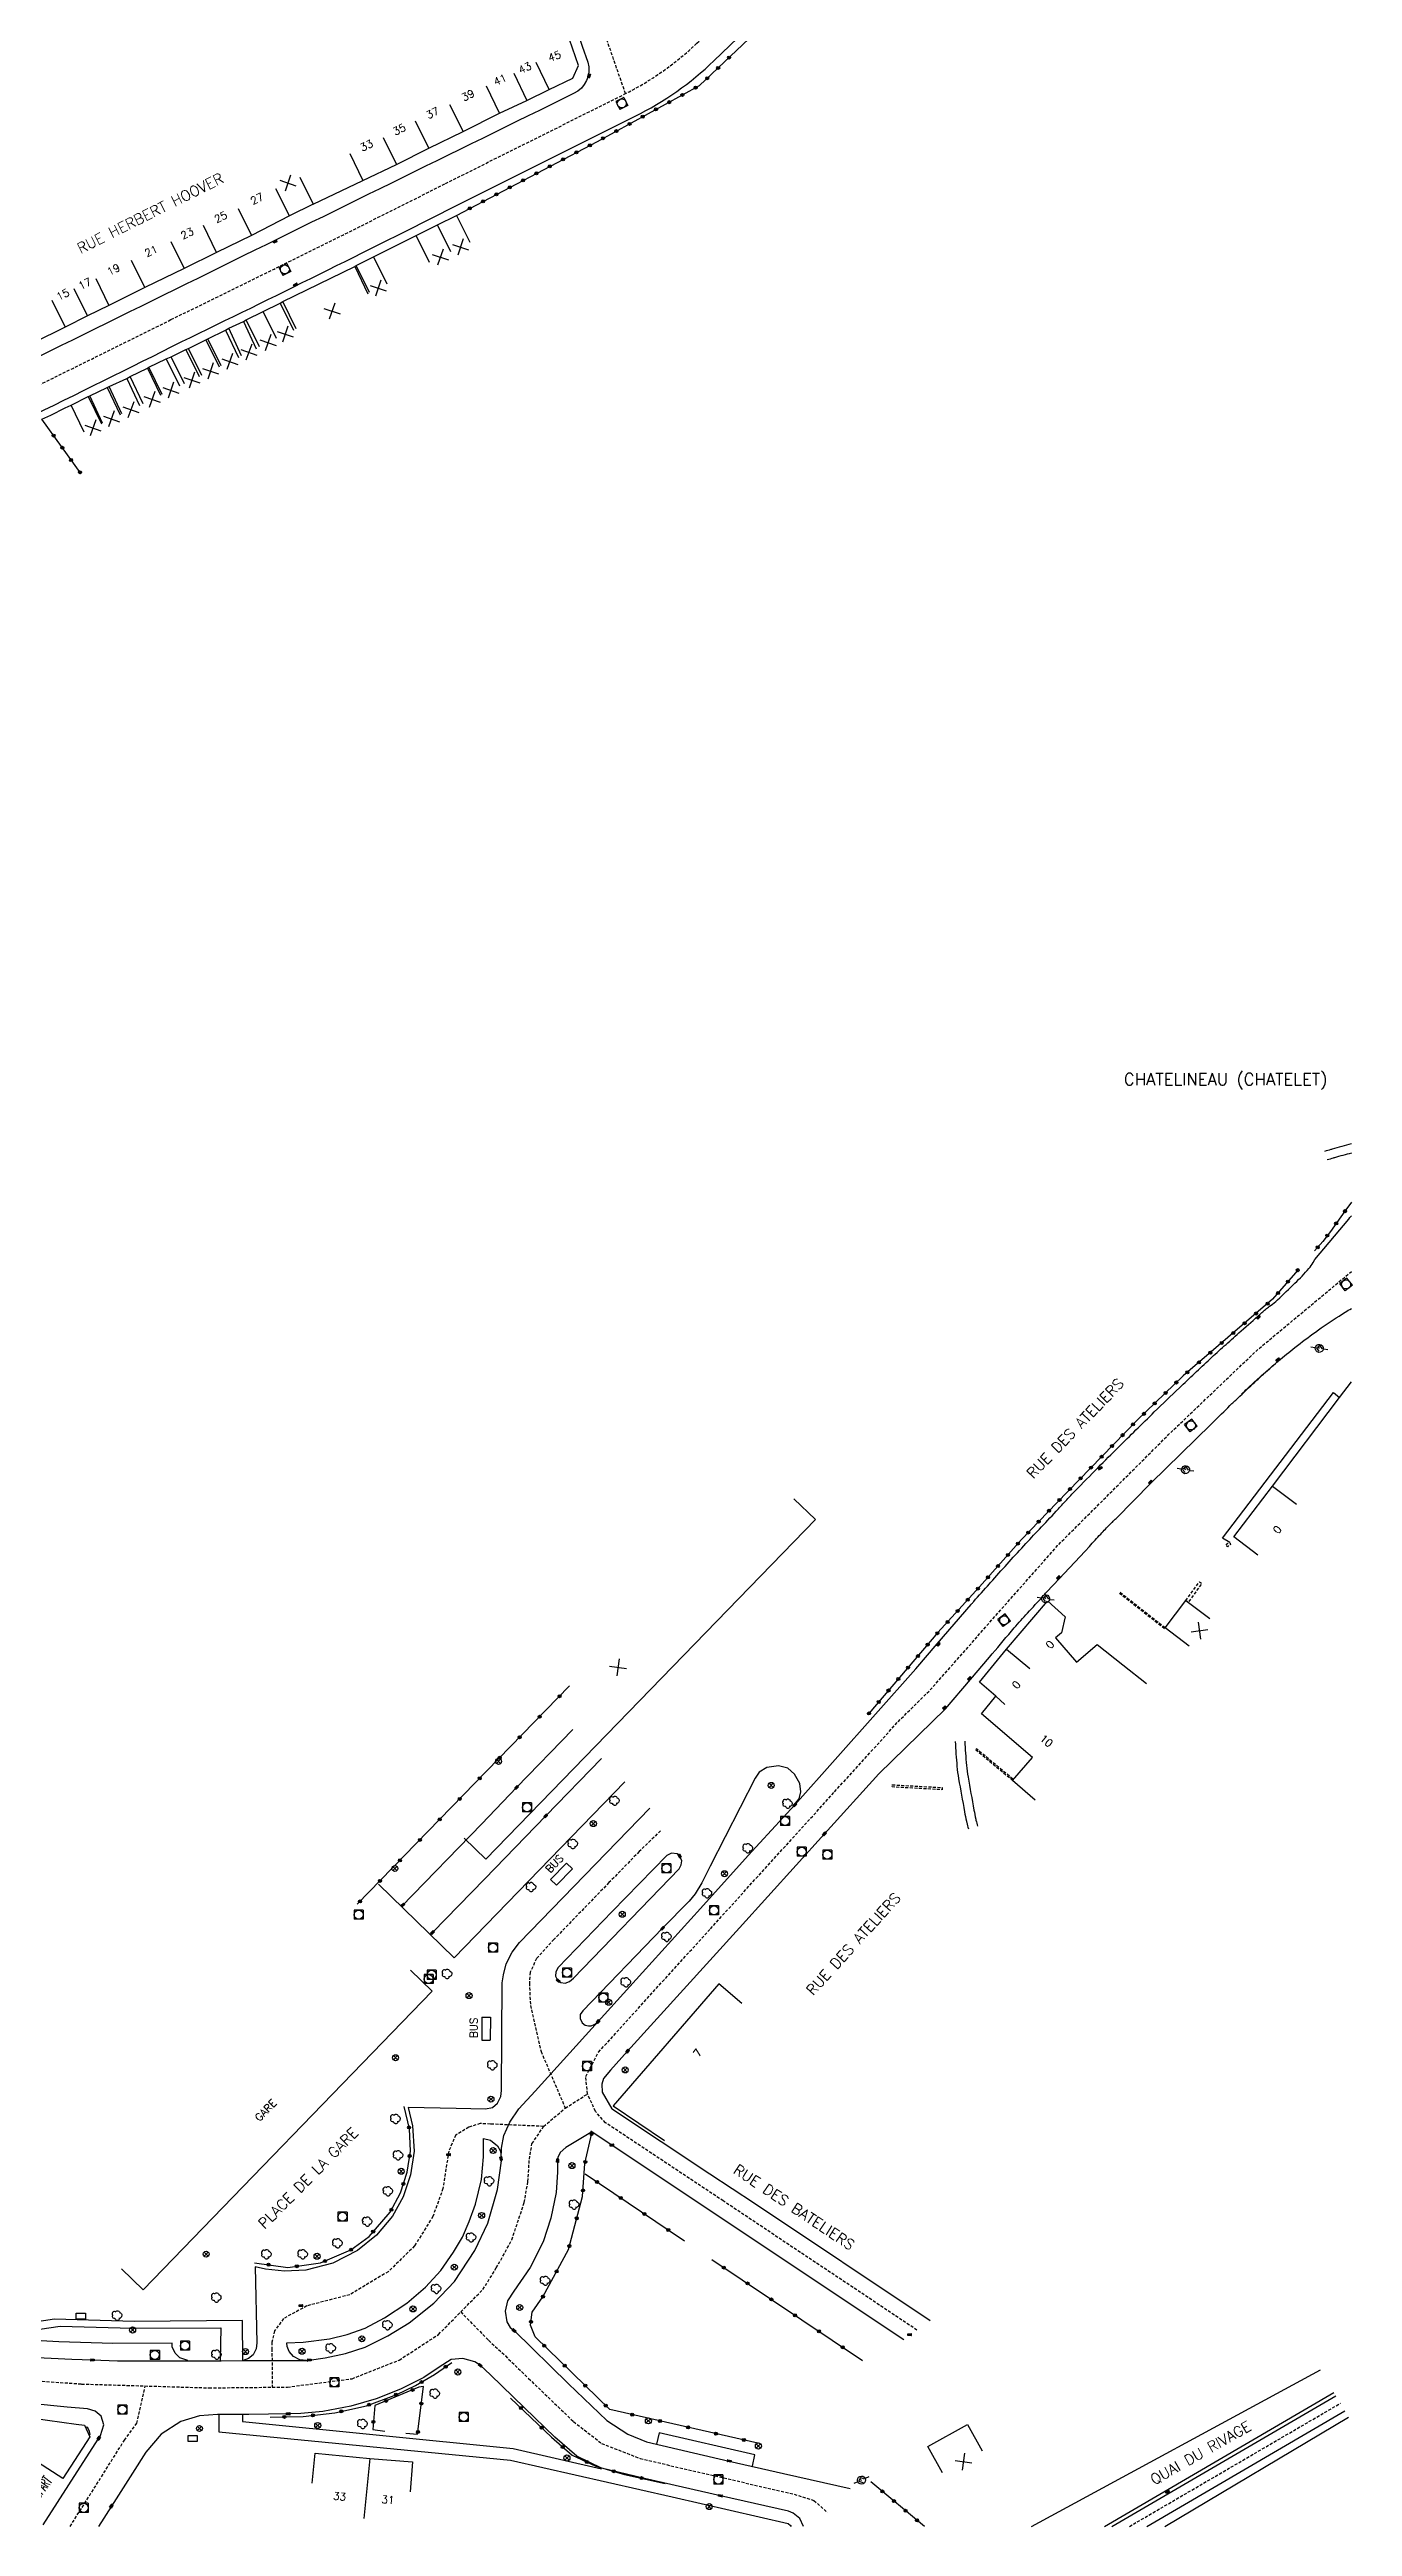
# Model space of a CAD drawing. Header units: millimetres. Extents: x 159999 to 161001, y 122000 to 123000.
# Drawn here: x 160783.9 to 161000.2, y 122000 to 122411 of the extents above; entities that cross this region are included whole.
import ezdxf
from ezdxf.enums import TextEntityAlignment as Align

# ---------------------------------------------------------------- set-up
doc = ezdxf.new("R2010")
doc.units = ezdxf.units.MM
doc.linetypes.add('DASHED', pattern=[0.75, 0.5, -0.25])
doc.layers.get('0').update_dxf_attribs({"linetype": 'CONTINUOUS'})
for name, color, linetype in [('W0001', 6, 'DASHED'), ('W0008', 7, 'CONTINUOUS'), ('W0017', 7, 'CONTINUOUS'), ('W0100', 7, 'CONTINUOUS'), ('W0105', 7, 'CONTINUOUS'), ('W0112', 1, 'DASHED'), ('W0300', 7, 'CONTINUOUS'), ('W0322', 7, 'CONTINUOUS'), ('W0334', 7, 'CONTINUOUS'), ('W0400', 7, 'CONTINUOUS'), ('W0420', 7, 'CONTINUOUS'), ('W0469', 7, 'CONTINUOUS'), ('W0471', 7, 'CONTINUOUS'), ('W0700', 7, 'CONTINUOUS'), ('W0980', 7, 'CONTINUOUS'), ('W0984', 7, 'CONTINUOUS'), ('W0989', 7, 'CONTINUOUS'), ('W0991', 7, 'CONTINUOUS'), ('W1102', 7, 'CONTINUOUS'), ('W1471', 7, 'CONTINUOUS')]:
    doc.layers.add(name, color=color, linetype=linetype)
doc.styles.get("Standard").update_dxf_attribs({"font": 'romans.shx', "width": 0.85})

# ---------------------------------------------------------------- blocks, each defined once
blk = doc.blocks.new('T400')
for p, q in [((-0.15, 0.3), (0.15, 0.3)), ((-0.15, -0.25), (-0.15, 0.3)), ((-0.15, 0.15), (0.15, 0.15)), ((-0.15, 0), (0.15, 0)), ((0.15, 0.3), (0.15, -0.25)), ((-0.15, -0.15), (0.15, -0.15)), ((-0.15, -0.25), (-0.15, -0.3)), ((-0.15, -0.3), (0.15, -0.3)), ((0.15, -0.3), (0.15, -0.25))]:
    blk.add_line(p, q)
blk = doc.blocks.new('t322o')
at = {"color": 0, "linetype": 'Continuous'}
for radius in [0.25, 0.15]:
    blk.add_circle((0, 0), radius, dxfattribs=at)
blk = doc.blocks.new('T471')
for p, q in [((-0.333334, 0.333334), (-0.333334, -0.333334)), ((-0.333334, 0.333334), (0.333334, 0.333334)), ((-0.333334, 0), (0, 0)), ((0.500001, 0.500001), (1.000002, 1.000002)), ((-0.500001, -0.500001), (-1.000002, -1.000002)), ((-0.333334, -0.333334), (0.333334, -0.333334))]:
    blk.add_line(p, q)
blk.add_ellipse((0, 0), major_axis=(0.471405, 0.471405), ratio=1, start_param=5.4977871438, end_param=11.780972451)
blk = doc.blocks.new('T420')
for p, q in [((0.75, 0.75), (-0.75, 0.75)), ((-0.75, 0.75), (-0.75, -0.75)), ((0.75, 0.75), (0.75, -0.75)), ((0.75, -0.75), (-0.75, -0.75))]:
    blk.add_line(p, q)
blk.add_ellipse((0, 0), major_axis=(-0.53, 0.53), ratio=1, start_param=3.926991, end_param=10.210176)
blk = doc.blocks.new('t991o')
at = {"color": 0, "linetype": 'Continuous'}
for p, q in [((-1, 1), (1, -1)), ((-1, -1), (1, 1))]:
    blk.add_line(p, q, dxfattribs=at)
blk = doc.blocks.new('T300')
for p, q in [((-0.8, 0.51), (-0.86, 0.34)), ((-0.86, 0.34), (-0.86, 0.17)), ((-0.86, 0.17), (-0.74, 0.06)), ((-0.69, 0.63), (-0.8, 0.51)), ((-0.8, -0.06), (-0.74, 0.06)), ((-0.74, 0.06), (-0.69, 0.11)), ((-0.57, 0.69), (-0.69, 0.63)), ((-0.46, 0.69), (-0.57, 0.69)), ((-0.29, 0.63), (-0.46, 0.69)), ((-0.29, 0.63), (-0.17, 0.74)), ((-0.23, 0.57), (-0.29, 0.63)), ((-0.17, 0.74), (-0.06, 0.8)), ((-0.06, 0.8), (0.06, 0.8)), ((0.06, 0.8), (0.23, 0.74)), ((0.23, 0.74), (0.34, 0.63)), ((0.34, 0.63), (0.4, 0.51)), ((0.46, 0.46), (0.34, 0.46)), ((0.4, 0.51), (0.4, 0.46)), ((0.57, 0.4), (0.46, 0.46)), ((0.57, 0.4), (0.69, 0.29)), ((0.69, 0.29), (0.74, 0.17)), ((0.74, 0.06), (0.69, -0.17)), ((0.74, 0.17), (0.74, 0.06)), ((-0.8, -0.17), (-0.8, -0.06)), ((-0.8, -0.23), (-0.8, -0.17)), ((-0.74, -0.34), (-0.8, -0.23)), ((-0.69, -0.4), (-0.74, -0.34)), ((-0.51, -0.46), (-0.69, -0.4)), ((-0.4, -0.46), (-0.51, -0.46)), ((-0.4, -0.46), (-0.34, -0.46)), ((-0.34, -0.46), (-0.34, -0.4)), ((-0.34, -0.51), (-0.34, -0.46)), ((-0.29, -0.63), (-0.34, -0.51)), ((-0.17, -0.74), (-0.29, -0.63)), ((-0.06, -0.8), (-0.17, -0.74)), ((0.06, -0.8), (-0.06, -0.8)), ((0.17, -0.74), (0.06, -0.8)), ((0.23, -0.69), (0.17, -0.74)), ((0.29, -0.46), (0.23, -0.46)), ((0.29, -0.63), (0.23, -0.69)), ((0.46, -0.4), (0.29, -0.46)), ((0.34, -0.51), (0.29, -0.63)), ((0.34, -0.51), (0.34, -0.46)), ((0.57, -0.34), (0.46, -0.4)), ((0.63, -0.29), (0.57, -0.34)), ((0.69, -0.17), (0.63, -0.29))]:
    blk.add_line(p, q)
blk = doc.blocks.new('T1471')
at = {"color": 0, "linetype": 'Continuous', "flags": 128}
blk.add_lwpolyline([(-0.75, -0.5), (-0.75, 0.5), (0.75, 0.5), (0.75, -0.5), (-0.75, -0.5)], dxfattribs=at)
blk = doc.blocks.new('T469')
at = {"color": 0, "linetype": 'Continuous', "flags": 128}
for points in [[(-0.35, 0.35), (0.35, -0.35)], [(-0.35, -0.35), (0.35, 0.35)]]:
    blk.add_lwpolyline(points, dxfattribs=at)
at = {"color": 0, "linetype": 'Continuous'}
blk.add_circle((0, 0), 0.5, dxfattribs=at)

msp = doc.modelspace()

# ---------------------------------------------------------------- linework, layer by layer
at = {"layer": 'W0001'}
for points in [[(160784.17, 122552.43), (160827.16, 122538.32, -0.199951), (160835.01, 122531.58), (160847.62, 122495.67, -0.000812), (160879.52, 122403.7, -0.372147)], [(160751.78, 122340.5, 0.003205), (160804.08, 122366.21, 0.004033), (160849.64, 122388.79), (160879.32, 122403.6, 0.07557), (160891.37, 122412.09), (160908.59, 122428.61, 0.000708), (160982.04, 122498.63, 0.001089), (161000, 122515.82, -0.459981)]]:
    msp.add_lwpolyline(points, format="xyb", dxfattribs=at)
at = {"layer": 'W0001', "flags": 128}
msp.add_lwpolyline([(160924.75, 122133.53), (160930.19, 122138.92), (160951.22, 122162.76), (160969.6, 122181.13), (160984.34, 122195.2), (161000, 122208.24)], dxfattribs=at)
at = {"layer": 'W0001'}
for points in [[(160927.89, 122032.59), (160895.74, 122054.01), (160876.22, 122066.98), (160874.54, 122068.88), (160873.21, 122071.77), (160872.93, 122074.64), (160875.05, 122078.72), (160893.62, 122099.19), (160914.22, 122121.9), (160924.75, 122133.53)], [(160885.33, 122115.44), (160881.8, 122112), (160876.78, 122106.84), (160867.65, 122097.42), (160864.74, 122094.25), (160863.71, 122091.96), (160863.56, 122090.16), (160863.74, 122086.44), (160865.5, 122078.83), (160869.52, 122069.42)], [(160760.23, 122021.18), (160763.82, 122023.03), (160768.5, 122024.78), (160775.22, 122024.66), (160789.23, 122023.64), (160810.39, 122023), (160823.42, 122023.13), (160834.13, 122024.52), (160841.96, 122027.61), (160848.49, 122031.87), (160855.86, 122039.33), (160858.08, 122042.9), (160860.66, 122047.57), (160862.71, 122053.75), (160863.32, 122057.24), (160863.56, 122060.93), (160864, 122063.51), (160865.93, 122066.39), (160869.52, 122069.42), (160873.21, 122071.77)], [(160865.93, 122066.39), (160857.09, 122066.77), (160855.42, 122066.86), (160853.51, 122066.26), (160851.35, 122064.96), (160850.18, 122062.29), (160849.22, 122056.08), (160847.56, 122051.45), (160844.51, 122046.55), (160840.15, 122042.28), (160833.75, 122038.45), (160826.63, 122036.6), (160822.76, 122034.49), (160821.25, 122032.44), (160820.83, 122030.56), (160820.84, 122029.48), (160820.88, 122023.1)], [(160852.17, 122035.6), (160856.79, 122030.89), (160859.58, 122028.3), (160863.43, 122024.56), (160870.9, 122017.39), (160875.56, 122013.79), (160881.95, 122011.27), (160907.49, 122005.36), (160910.8, 122004.31), (160913.04, 122002.31)], [(160787.34, 122000), (160796.36, 122014.32), (160798.43, 122017.12), (160799.81, 122023.32)], [(160963.16, 122000), (160998.18, 122020.44)]]:
    msp.add_lwpolyline(points, dxfattribs=at)
at = {"layer": 'W0008'}
msp.add_line((160868.35, 122092.76), (160877.31, 122102.02), dxfattribs=at)
for points in [[(160751.74, 122523.64, 0.000959), (160800.91, 122541.78, -0.169518), (160804.9, 122541.86), (160826.04, 122534.96, -0.236779), (160831, 122530.17), (160843.61, 122494.27, -0.000753), (160873.27, 122408.91, -0.369557), (160870.91, 122403.71, 0.000731), (160749.97, 122344.17, 0.000731)], [(160753.59, 122336.83, 0.003204), (160805.88, 122362.55, 0.004031), (160851.47, 122385.14), (160881.14, 122399.95, 0.07557), (160894.19, 122409.15), (160911.41, 122425.66, 0.000708), (160984.84, 122495.68, 0.000913), (161000, 122510.02, -0.454705)]]:
    msp.add_lwpolyline(points, format="xyb", dxfattribs=at)
at = {"layer": 'W0008', "flags": 128}
for points in [[(160927.71, 122142.31), (160931.26, 122146.48), (160936.88, 122153.01, -0.002988), (160937.01, 122153.15, -0.001249), (160937.31, 122153.49, -0.000086), (160939.91, 122156.41, -0.0004), (160940.47, 122157.04, -0.001917), (160943.19, 122160.06, -0.001884), (160945.98, 122163.11, -0.003493), (160948.55, 122165.86, 0.00319), (160951.36, 122168.86, 0.001776), (160952.11, 122169.69, -0.002101), (160952.75, 122170.38, -0.00647), (160954.11, 122171.81, -0.002324), (160957.96, 122175.72, -0.001331), (160961.34, 122179.1, -0.001564), (160964.23, 122181.96, -0.002106), (160967.29, 122184.94, -0.001555), (160971.45, 122188.94, -0.002786), (160976.53, 122193.74, -0.006105), (160978.89, 122195.89, -0.000671), (160981.33, 122198.05, 0.000522), (160984.47, 122200.84, 0.0003), (160985.15, 122201.43, -0.00035), (160985.72, 122201.95, -0.028639), (160986.39, 122202.47, 0.018635), (160987.43, 122203.26, 0.01882), (160987.75, 122203.54, 0.001997), (160990.63, 122206.31, 0.019932), (160992.95, 122208.74, 0.053463), (160993.67, 122209.76), (160993.95, 122210.26), (160999.58, 122216.96, 0.01252), (160999.63, 122217.02, -0.002108), (160999.89, 122217.37, -0.000564), (161000, 122217.51)], [(160981.76, 122187.9, -0.003936), (160983.71, 122189.74, -0.007534), (160984.75, 122190.68, -0.000421), (160987.39, 122192.98, -0.002187), (160987.89, 122193.42, -0.011519), (160990.63, 122195.65, -0.009593), (160994.04, 122198.2, -0.012862), (160997.95, 122200.86, -0.009165), (161000, 122202.12, -0.009165)], [(160921.56, 122124.88), (160932.62, 122135.67), (160936.77, 122140.52), (160939.93, 122144.23), (160940.4, 122144.8, -0.004428), (160944.04, 122149.1, -0.00749), (160946.26, 122151.58, -0.00002), (160948.8, 122154.36, -0.000225), (160949.02, 122154.6, -0.001219), (160949.02, 122154.6, -0.000006), (160949.47, 122155.09), (160951.49, 122157.26), (160955.8, 122161.84), (160956.51, 122162.63, -0.005218), (160958.39, 122164.68, -0.006392), (160959.96, 122166.32, -0.002756), (160960.32, 122166.68, 0.001636), (160960.93, 122167.28), (160966.72, 122173.1), (160976.73, 122182.94), (160977.44, 122183.64, -0.001215), (160980.16, 122186.32, -0.005392), (160980.79, 122186.91, -0.000202), (160983.65, 122189.59, -0.000331), (160985.4, 122191.23, -0.006609), (160985.92, 122191.7, -0.002145), (160987.52, 122193.11), (160987.52, 122193.11)]]:
    msp.add_lwpolyline(points, format="xyb", dxfattribs=at)
at = {"layer": 'W0008'}
for points in [[(160765.91, 122028.82), (160787.6, 122027.75), (160791.05, 122027.64), (160795.22, 122027.49), (160798.9, 122027.49), (160812.39, 122027.51), (160816.15, 122027.55), (160826.61, 122027.56), (160826.87, 122027.6), (160827.04, 122027.61), (160829.65, 122027.97), (160833.05, 122028.68), (160836.29, 122029.77), (160840.09, 122031.61), (160843.59, 122033.79), (160847.71, 122037.08), (160851.12, 122040.64), (160854.52, 122045.82), (160856.69, 122050.33), (160858.29, 122055.91), (160858.95, 122060.65), (160858.86, 122061.05), (160858.92, 122062.78), (160859.35, 122064.86), (160860.3, 122067.11), (160861.79, 122069.3), (160864.52, 122072.26), (160874.96, 122083.78), (160882.34, 122091.93), (160891.98, 122102.53), (160899.86, 122111.33), (160907.62, 122119.76), (160927.71, 122142.31)], [(160842.32, 122102.88), (160855.69, 122116.6), (160861.45, 122122.64), (160870.78, 122132.23)], [(160875.56, 122127.43), (160866.27, 122117.9), (160856.19, 122107.48), (160847.49, 122098.55), (160847.14, 122098.19)], [(160838.54, 122106.56), (160851.09, 122094.36), (160879.4, 122123.54)], [(160907.75, 122120.05), (160908.32, 122120.77), (160908.62, 122121.89), (160908.45, 122123.31), (160907.59, 122124.82), (160906.48, 122125.81), (160904.92, 122126.24), (160903, 122125.93), (160901.72, 122125.15), (160901.02, 122124.15), (160893.59, 122109.55), (160892.2, 122106.81), (160891.08, 122104.96), (160890.09, 122103.76), (160885.68, 122099.29), (160872.42, 122085.59), (160872.01, 122084.93), (160872.02, 122084.29), (160872.33, 122083.58), (160872.84, 122083.2), (160873.39, 122083.08), (160873.83, 122083.05), (160874.34, 122083.28), (160874.69, 122083.49)], [(160921.56, 122124.88), (160912.55, 122114.91), (160898.45, 122099.36), (160879.86, 122078.87), (160877.04, 122075.74), (160875.89, 122074.31), (160875.58, 122073.38), (160875.65, 122072.08), (160877.26, 122069.31), (160877.36, 122069.25), (160893.52, 122058.51), (160900.93, 122053.63), (160930.08, 122034.2)], [(160843.46, 122069.57), (160851.4, 122069.4), (160856.29, 122069.3), (160857.43, 122069.53), (160858.29, 122070.23), (160858.85, 122071.34), (160858.95, 122072.37), (160859.05, 122090.21), (160859.28, 122091.55), (160859.74, 122093.37), (160860.7, 122095.3), (160861.94, 122096.92), (160883.57, 122119.21)], [(160868.36, 122092.76), (160867.93, 122092.05), (160867.88, 122091.29), (160868.16, 122090.74), (160868.36, 122090.56), (160868.79, 122090.26), (160869.52, 122090.18), (160870.22, 122090.43), (160870.88, 122091.01), (160888.42, 122109.1), (160888.76, 122109.77), (160888.85, 122110.46), (160888.67, 122110.95), (160888.49, 122111.3), (160888.08, 122111.63), (160887.14, 122111.7), (160886.38, 122111.34), (160877.32, 122102.03)], [(160843.45, 122069.55), (160844.17, 122066.49), (160844.42, 122062.28), (160843.83, 122058.34), (160842.64, 122054.71), (160840.87, 122051.51), (160838.17, 122048.32), (160835.02, 122045.8), (160830.93, 122043.7), (160826.46, 122042.53), (160822.92, 122042.37), (160819.79, 122042.68), (160818.04, 122043.08), (160818.34, 122030.45), (160818.2, 122029.45), (160817.73, 122028.47), (160816.93, 122027.85), (160816.09, 122027.56)], [(160925.69, 122030.98), (160897.38, 122049.85), (160873.77, 122065.57), (160873.75, 122065.39), (160869.64, 122062.91), (160868.7, 122062.05), (160868.27, 122061.25), (160868.24, 122060.72), (160868.22, 122058.77), (160868, 122055.44), (160867.11, 122051.16), (160865.83, 122047.25), (160863.67, 122042.95), (160860.96, 122039.04), (160859.95, 122037.45), (160859.53, 122035.71), (160859.83, 122033.96), (160860.4, 122033.02), (160861.02, 122032.5), (160870.08, 122023.66), (160876.43, 122017.6), (160879.89, 122015.33), (160883.03, 122014.07), (160890.78, 122012.23), (160896.72, 122010.86), (160905.72, 122008.81), (160916.83, 122006.29)], [(160826.6, 122027.56), (160825.46, 122027.66), (160824.4, 122028.19), (160823.69, 122029.05), (160823.36, 122029.89), (160823.31, 122030.48), (160826.04, 122030.56), (160830.39, 122031.16), (160833.35, 122031.84), (160836.3, 122032.93), (160839.54, 122034.64), (160843.22, 122037.07), (160846.31, 122039.73), (160848.89, 122042.46), (160850.97, 122045.54), (160852.46, 122047.98), (160853.6, 122050.6), (160854.61, 122053.47), (160855.6, 122057.6), (160855.96, 122061.36), (160855.94, 122064.39), (160857.12, 122064.08), (160858.29, 122063.18), (160858.8, 122062.28), (160858.9, 122061.21)], [(160756.87, 122025.67), (160765.41, 122030.23), (160785.69, 122033.24), (160797.66, 122032.89), (160812.33, 122032.94), (160812.26, 122027.58)], [(160815.99, 122027.58), (160815.97, 122034.18), (160797.99, 122034.03), (160784.77, 122034.4), (160772.29, 122032.54), (160765.35, 122030.95), (160757.16, 122028.65)], [(160806.9, 122027.55), (160805.55, 122027.96), (160804.75, 122028.77), (160804.3, 122029.81), (160804.27, 122030.39), (160794.45, 122030.37), (160785.48, 122030.63), (160780.57, 122030.94), (160771.78, 122029.76), (160765.93, 122028.87)], [(160909.05, 122000), (160908.47, 122001.3), (160907.35, 122002.2), (160906.55, 122002.53), (160895.27, 122005.1), (160882.65, 122007.97), (160875.53, 122009.69), (160871.43, 122011.65), (160867.8, 122014.84), (160862.74, 122019.66), (160857.11, 122025.15), (160855.39, 122026.75), (160854.51, 122027.32), (160852.54, 122027.87), (160850.59, 122027.7), (160848.6, 122026.43), (160846.04, 122024.72), (160842.19, 122022.8), (160838.14, 122021.16), (160833.92, 122019.96), (160829.31, 122019.1), (160825.66, 122018.76), (160823.55, 122018.69), (160817, 122018.6), (160811.8, 122018.59), (160808.84, 122018.34), (160805.7, 122017.39), (160802.48, 122015.34), (160799.9, 122012.34), (160797.69, 122008.83), (160794.19, 122003.35), (160792.04, 122000)], [(160782.88, 122000.28), (160789.53, 122010.63), (160792.11, 122014.67), (160792.4, 122015.09), (160792.93, 122016.87), (160792.48, 122018.29), (160791.48, 122019.14), (160790.23, 122019.5), (160786.86, 122019.79), (160774.75, 122021), (160772.6, 122021.2), (160770.47, 122021.33), (160767.71, 122020.56), (160766.05, 122019.56), (160764.46, 122018.27)], [(160960.26, 122000), (160997.43, 122021.7)], [(160812.04, 122018.54), (160812.01, 122015.73), (160860.43, 122011.02), (160887.26, 122004.92), (160906.49, 122000.48), (160906.91, 122000.15), (160907, 122000)], [(160815.97, 122018.55), (160815.97, 122017.39), (160860.9, 122012.92), (160875.52, 122009.56)], [(160966.06, 122000), (160998.92, 122019.18)], [(160900.62, 122010.01), (160901, 122011.91), (160885.1, 122015.53), (160884.67, 122013.68)]]:
    msp.add_lwpolyline(points, dxfattribs=at)
at = {"layer": 'W0017', "flags": 128}
msp.add_lwpolyline([(160979.81, 122163.26), (160978.59, 122163.98), (160997.04, 122188.17), (160998.03, 122187.36)], dxfattribs=at)
at = {"layer": 'W0100'}
for p, q in [((160869.73, 122110.08), (160867.07, 122107.37)), ((160870.75, 122109.1), (160869.73, 122110.08)), ((160855.7, 122084.5), (160855.66, 122080.69)), ((160855.66, 122080.69), (160857.07, 122080.67))]:
    msp.add_line(p, q, dxfattribs=at)
for points in [[(160833.79, 122393.79), (160835.95, 122389.28), (160841.51, 122391.94), (160846.88, 122394.63), (160852.55, 122397.42), (160858.61, 122400.46), (160863.12, 122402.56), (160866.86, 122404.37), (160870.76, 122406.25), (160871.7, 122408.35), (160868.71, 122417)], [(160825.47, 122389.83), (160827.67, 122385.34), (160823.75, 122383.42), (160817.46, 122380.16), (160811.65, 122377.34), (160806.27, 122374.7), (160799.72, 122371.51), (160793.79, 122368.55), (160790.2, 122366.81), (160786.51, 122364.96), (160781.26, 122362.37), (160779.05, 122366.85)], [(160847.01, 122375.7), (160844.79, 122380.18), (160848.32, 122381.93), (160851.45, 122383.51), (160853.7, 122379.04)], [(160824.84, 122364.7), (160822.65, 122369.2), (160834.58, 122375), (160836.77, 122370.51)], [(160837.04, 122370.7), (160834.82, 122375.18), (160837.71, 122376.61), (160839.93, 122372.13)], [(160815.76, 122360.22), (160813.67, 122364.76), (160816.12, 122365.89), (160818.22, 122361.35)], [(160818.78, 122361.68), (160816.57, 122366.17), (160819.39, 122367.56), (160822.22, 122368.96), (160824.44, 122364.47)], [(160809.22, 122356.95), (160806.98, 122361.42), (160809.84, 122362.85), (160812.08, 122358.38)], [(160812.39, 122358.54), (160810.22, 122363.04), (160813.12, 122364.44), (160815.29, 122359.94)], [(160799.48, 122352.25), (160797.29, 122356.75), (160800.18, 122358.16), (160802.37, 122353.66)], [(160802.61, 122353.79), (160800.43, 122358.29), (160803.3, 122359.68), (160805.49, 122355.19)], [(160806.33, 122355.55), (160804.11, 122360.03), (160806.54, 122361.23), (160808.76, 122356.75)], [(160789.7, 122347.54), (160787.51, 122352.03), (160790.36, 122353.42), (160792.55, 122348.92)], [(160792.74, 122349.03), (160790.59, 122353.54), (160793.49, 122354.93), (160795.65, 122350.42)], [(160795.95, 122350.57), (160793.83, 122355.1), (160796.74, 122356.46), (160798.86, 122351.93)], [(160870.75, 122109.1), (160868.09, 122106.4), (160867.07, 122107.37)], [(160795.89, 122042.73), (160799.48, 122039.25), (160847.45, 122088.82), (160843.86, 122092.29)], [(160898.8, 122086.8), (160895.02, 122090.07), (160877.48, 122069.79), (160885.99, 122064.07)], [(160855.7, 122084.5), (160857.1, 122084.49), (160857.07, 122080.67)], [(160946.89, 122000), (160994.87, 122025.99)], [(160770.58, 122014.48), (160771.33, 122019.43), (160778.85, 122018.29), (160788.33, 122017), (160789.71, 122016.8), (160790.59, 122014.87), (160786.15, 122007.97), (160781.94, 122010.67)], [(160827.51, 122007.2), (160828.01, 122012.17), (160837.1, 122011.26), (160844.14, 122010.75), (160843.78, 122005.76)]]:
    msp.add_lwpolyline(points, dxfattribs=at)
at = {"layer": 'W0100', "flags": 128}
for points in [[(160984.49, 122161.2), (160980.51, 122164.22), (160986.89, 122172.65), (160998.03, 122187.36), (161000, 122189.96)], [(160907.47, 122170.55), (160911.05, 122167.07), (160856.32, 122110.74), (160852.73, 122114.23)], [(160947.53, 122120.51), (160943.77, 122123.81), (160947.09, 122127.59), (160938.58, 122134.86), (160941, 122137.76), (160938.27, 122140.09), (160942.76, 122145.59), (160949.57, 122153.57)], [(160949.59, 122153.52), (160952.49, 122150.93), (160951.88, 122148.3), (160950.91, 122147.46), (160954.39, 122143.4), (160957.82, 122146.34), (160962.07, 122142.98), (160965.99, 122139.87)], [(160973.08, 122146.09), (160969.08, 122149.1), (160972.52, 122153.66), (160976.51, 122150.65)], [(160932.15, 122008.89), (160929.71, 122013.26), (160936.3, 122016.93), (160938.73, 122012.56)]]:
    msp.add_lwpolyline(points, dxfattribs=at)
at = {"layer": 'W0105'}
msp.add_lwpolyline([(160790.57, 122015.21), (160790.65, 122015.32), (160790.57, 122015.74), (160790.27, 122016.34), (160790.11, 122016.46), (160790.04, 122016.5)], dxfattribs=at)
at = {"layer": 'W0112', "flags": 128}
for points in [[(160979.19, 122162.81), (160979.48, 122163.15), (160979.81, 122163.26), (160979.92, 122162.93), (160979.68, 122162.85), (160979.46, 122162.58)], [(160972.52, 122153.66), (160974.77, 122156.76), (160975.16, 122156.47), (160972.91, 122153.38)], [(160969.08, 122149.1), (160961.54, 122155.02), (160961.46, 122154.92), (160969, 122149)], [(160937.65, 122128.89), (160943.77, 122123.81), (160943.89, 122123.95), (160937.76, 122129.04)], [(160923.79, 122123.07), (160932.07, 122122.62), (160932.05, 122122.26), (160923.77, 122122.71)]]:
    msp.add_lwpolyline(points, close=True, dxfattribs=at)
at = {"layer": 'W0322'}
for p, q in [((160870.23, 122139.47), (160835.01, 122103.26)), ((160872.82, 122058.5), (160889.33, 122047.37)), ((160893.86, 122044.28), (160918.83, 122027.56))]:
    msp.add_line(p, q, dxfattribs=at)
for points in [[(160851.45, 122383.51), (160874.86, 122395.78), (160891.8, 122405.05), (160911.3, 122423.51), (160911.75, 122423.62)], [(160789.19, 122340.59), (160782.63, 122349.69), (160784.14, 122350.35)], [(160786.54, 122351.58), (160787.51, 122352.03)], [(160817.92, 122043.77), (160823.48, 122042.99), (160828.9, 122043.72), (160833.94, 122045.89), (160836.96, 122048.14), (160840.46, 122052.14), (160842.17, 122055.36), (160843.29, 122058.77), (160843.81, 122062.3), (160843.65, 122065.98), (160842.79, 122069.7)], [(160901.48, 122013.83), (160876.93, 122019.39), (160864.52, 122031.46), (160863.77, 122033.42), (160864.04, 122035.57), (160865.8, 122038.09), (160870.05, 122045.98), (160872.39, 122054.74), (160872.79, 122060.22), (160873.91, 122065.25)], [(160820.54, 122018.14), (160826.01, 122018.23), (160831.27, 122018.86), (160836.54, 122020.03), (160841.57, 122021.92), (160844.68, 122023.38), (160847.8, 122025.24), (160850.71, 122027.19)], [(160843.04, 122015.48), (160845.02, 122015.29), (160845.97, 122023.23), (160845.22, 122023.09), (160837.91, 122020.06), (160837.58, 122016.11), (160839.56, 122015.84)], [(160860.44, 122021.3), (160867.21, 122014.84), (160870.65, 122011.82), (160874.58, 122010.02), (160879.37, 122008.65), (160886.11, 122007.14)]]:
    msp.add_lwpolyline(points, dxfattribs=at)
at = {"layer": 'W0322', "flags": 128}
for points in [[(161000, 122219.73), (160998.93, 122218.26), (160996.52, 122214.9), (160995.24, 122213.21), (160993.88, 122211.66)], [(160991.1, 122208.47), (160986.93, 122203.64), (160972.08, 122190.91), (160964.44, 122183.56), (160958.55, 122177.53), (160951.09, 122169.88), (160945.24, 122163.77), (160938.28, 122155.93), (160931.38, 122148.33), (160919.93, 122134.92)], [(160929.12, 122000), (160920.24, 122007.41)]]:
    msp.add_lwpolyline(points, dxfattribs=at)
at = {"layer": 'W0334'}
for p, q in [((160827.67, 122385.34), (160835.95, 122389.28)), ((160837.71, 122376.61), (160844.79, 122380.18)), ((160834.58, 122375), (160834.82, 122375.18)), ((160816.12, 122365.89), (160816.57, 122366.17)), ((160822.22, 122368.96), (160822.65, 122369.2)), ((160806.54, 122361.23), (160806.98, 122361.42)), ((160809.84, 122362.85), (160810.22, 122363.04)), ((160813.12, 122364.44), (160813.67, 122364.76)), ((160800.18, 122358.16), (160800.43, 122358.29)), ((160803.3, 122359.68), (160804.11, 122360.03)), ((160790.36, 122353.42), (160790.59, 122353.54)), ((160793.49, 122354.93), (160793.83, 122355.1)), ((160796.74, 122356.46), (160797.29, 122356.75)), ((160784.14, 122350.35), (160786.54, 122351.58))]:
    msp.add_line(p, q, dxfattribs=at)
for points in [[(160959.01, 122000), (160997.11, 122022.24)], [(160969.05, 122000), (160999.54, 122018.15)]]:
    msp.add_lwpolyline(points, dxfattribs=at)
at = {"layer": 'W0700', "flags": 128}
for points in [[(161000, 122229.42, 0.002304), (160996.78, 122228.55, 0.008014), (160996.56, 122228.49, 0.001431), (160995.56, 122228.17)], [(161000, 122227.89, 0.002032), (160997.17, 122227.13, 0.008014), (160996.99, 122227.07, 0.001431), (160996, 122226.76)], [(160934.24, 122130.26, 0.010433), (160934.53, 122126.14, 0.020774), (160934.8, 122124.09, 0.00174), (160935.79, 122118.61, 0.006031), (160936.1, 122117.03, 0.012097), (160936.15, 122116.8, 0.002768), (160936.42, 122115.78)], [(160935.82, 122130.34, 0.010433), (160936.11, 122126.29, 0.020774), (160936.37, 122124.36, 0.00174), (160937.35, 122118.89, 0.006031), (160937.65, 122117.36, 0.012097), (160937.69, 122117.2, 0.002768), (160937.95, 122116.2, 0.002768)]]:
    msp.add_lwpolyline(points, format="xyb", dxfattribs=at)
at = {"layer": 'W1102'}
for p, q in [((160860.97, 122407.08), (160863.12, 122402.56)), ((160866.86, 122404.37), (160864.68, 122408.87)), ((160858.61, 122400.46), (160856.44, 122404.96)), ((160846.88, 122394.63), (160844.66, 122399.11)), ((160850.32, 122401.89), (160852.55, 122397.42)), ((160839.31, 122396.43), (160841.51, 122391.94)), ((160823.75, 122383.42), (160821.5, 122387.89)), ((160815.21, 122384.63), (160817.46, 122380.16)), ((160850.55, 122377.46), (160848.32, 122381.93)), ((160804.07, 122379.19), (160806.27, 122374.7)), ((160811.65, 122377.34), (160809.46, 122381.84)), ((160799.72, 122371.51), (160797.51, 122375.99)), ((160790.2, 122366.81), (160787.99, 122371.29)), ((160791.59, 122373.03), (160793.79, 122368.55)), ((160784.29, 122369.44), (160786.51, 122364.96)), ((160821.6, 122363.08), (160819.39, 122367.56)), ((160837.1, 122011.26), (160836.1, 122001.31))]:
    msp.add_line(p, q, dxfattribs=at)
at = {"layer": 'W1102', "flags": 128}
for points in [[(160986.89, 122172.65), (160990.88, 122169.63)], [(160942.76, 122145.59), (160946.6, 122142.38)], [(160941, 122137.76), (160942.48, 122136.42)]]:
    msp.add_lwpolyline(points, dxfattribs=at)

# ---------------------------------------------------------------- block references
at = {"layer": 'W0300'}
for p in [(160877.73, 122120.41), (160906.46, 122119.92), (160870.8, 122113.26), (160899.84, 122112.52), (160863.87, 122106.09), (160893.08, 122105.07), (160886.36, 122097.84), (160849.93, 122091.67), (160879.61, 122090.29), (160857.45, 122076.52), (160841.38, 122067.61), (160841.8, 122061.57), (160856.94, 122057.29), (160840.13, 122055.61), (160871.01, 122053.4), (160836.7, 122050.56), (160819.95, 122045.14), (160825.98, 122045.14), (160831.76, 122046.97), (160853.92, 122047.95), (160866.22, 122040.76), (160811.64, 122037.96), (160848.13, 122039.43), (160795.18, 122034.99), (160840.04, 122033.4), (160811.69, 122028.49), (160830.62, 122029.55), (160847.92, 122022.02), (160835.91, 122017)]:
    msp.add_blockref('T300', p, dxfattribs=at)
at = {"layer": 'W0322'}
for p, rotation in [((160893.08, 122406.26), 43.4523558811111), ((160894.9, 122407.98), 43.4523558811111), ((160896.71, 122409.7), 43.4523558811111), ((160886.77, 122402.29), 28.6717999255832), ((160888.96, 122403.49), 28.6717999255832), ((160891.16, 122404.69), 28.6717999255832), ((160880.19, 122398.69), 28.6717999255832), ((160882.38, 122399.89), 28.6717999255832), ((160884.58, 122401.09), 28.6717999255832), ((160871.38, 122393.96), 27.6654170044831), ((160873.6, 122395.12), 27.6654170044831), ((160875.8, 122396.3), 28.6717999255832), ((160878, 122397.49), 28.6717999255832), ((160864.74, 122390.47), 27.6654170044831), ((160866.95, 122391.64), 27.6654170044831), ((160869.17, 122392.8), 27.6654170044831), ((160855.88, 122385.83), 27.6654170044831), ((160858.1, 122386.99), 27.6654170044831), ((160860.31, 122388.15), 27.6654170044831), ((160862.53, 122389.31), 27.6654170044831), ((160853.67, 122384.67), 27.6654170044831), ((160784.59, 122346.97), 125.8192343155982), ((160786.05, 122344.94), 125.8192343155982), ((160787.51, 122342.91), 125.8192343155982), ((160788.98, 122340.89), 125.8192343155982), ((160998.93, 122218.26), 234.3073193878691), ((160995.99, 122214.21), 232.9638871524763), ((160997.47, 122216.23), 234.3073193878691), ((160994.42, 122212.27), 228.7005080237489), ((160989.46, 122206.58), 229.2082185548535), ((160991.1, 122208.47), 229.2082185548535), ((160984.18, 122201.28), 220.6078760910767), ((160986.08, 122202.91), 220.6078760910767), ((160987.83, 122204.68), 229.2082185548535), ((160980.38, 122198.03), 220.6078760910767), ((160982.28, 122199.66), 220.6078760910767), ((160974.69, 122193.15), 220.6078760910767), ((160976.59, 122194.77), 220.6078760910767), ((160978.49, 122196.4), 220.6078760910767), ((160970.95, 122189.83), 223.8722130818366), ((160972.79, 122191.52), 220.6078760910767), ((160965.55, 122184.63), 223.8722130818366), ((160967.35, 122186.36), 223.8722130818366), ((160969.15, 122188.09), 223.8722130818366), ((160962.02, 122181.09), 225.6869476573196), ((160963.77, 122182.88), 225.6869476573196), ((160958.53, 122177.51), 225.731119653931), ((160960.27, 122179.3), 225.6869476573196), ((160953.29, 122172.14), 225.731119653931), ((160955.04, 122173.93), 225.731119653931), ((160956.78, 122175.72), 225.731119653931), ((160949.81, 122168.55), 226.2637249458365), ((160951.55, 122170.35), 225.731119653931), ((160946.36, 122164.93), 226.2637249458365), ((160948.09, 122166.74), 226.2637249458365), ((160942.99, 122161.23), 228.4060092764306), ((160944.65, 122163.1), 228.4060092764306), ((160938.01, 122155.63), 227.7204825567417), ((160939.68, 122157.5), 228.4060092764306), ((160941.33, 122159.36), 228.4060092764306), ((160934.65, 122151.93), 227.7204825567417), ((160936.33, 122153.78), 227.7204825567417), ((160931.29, 122148.23), 229.5232177825846), ((160932.97, 122150.08), 227.7204825567417), ((160928.04, 122144.42), 229.5232177825846), ((160929.67, 122146.33), 229.5232177825846), ((160924.8, 122140.62), 229.5232177825846), ((160926.42, 122142.52), 229.5232177825846), ((160868.58, 122137.77), 225.7914503110309), ((160921.55, 122136.82), 229.5232177825846), ((160923.17, 122138.72), 229.5232177825846), ((160861.95, 122130.96), 225.7914503110309), ((160865.27, 122134.36), 225.7914503110309), ((160919.93, 122134.92), 229.5232177825846), ((160858.64, 122127.55), 225.7914503110309), ((160855.33, 122124.15), 225.7914503110309), ((160852.02, 122120.74), 225.7914503110309), ((160848.7, 122117.34), 225.7914503110309), ((160842.08, 122110.53), 225.7914503110309), ((160845.39, 122113.93), 225.7914503110309), ((160838.77, 122107.12), 225.7914503110309), ((160835.46, 122103.72), 225.7914503110309), ((160843.6, 122066.21), 103.1432807332662), ((160873.89, 122065.13), 77.33242962875015), ((160843.69, 122061.47), 81.63588399763529), ((160872.85, 122060.49), 77.33242962875015), ((160874.79, 122057.17), 326.0123837273326), ((160842.66, 122056.85), 71.73126238474889), ((160872.46, 122055.76), 85.83551465167389), ((160878.73, 122054.51), 326.0123837273326), ((160837.64, 122048.92), 48.78159685516425), ((160840.68, 122052.55), 62.06253217655555), ((160871.43, 122051.14), 75.07616203783289), ((160882.67, 122051.86), 326.0123837273326), ((160886.61, 122049.2), 326.0123837273326), ((160833.98, 122045.92), 36.73601490811854), ((160870.2, 122046.55), 75.07616203783289), ((160820.27, 122043.44), 351.972301850539), ((160824.97, 122043.19), 7.7268580876405), ((160829.62, 122044.03), 23.278045804565), ((160868.08, 122042.32), 61.66254343127964), ((160895.83, 122042.96), 326.1956049453754), ((160865.82, 122038.14), 61.66254343127964), ((160899.78, 122040.32), 326.1956049453754), ((160903.73, 122037.67), 326.1956049453754), ((160863.84, 122033.96), 82.78980216135562), ((160907.67, 122035.03), 326.1956049453754), ((160911.62, 122032.39), 326.1956049453754), ((160866.03, 122029.99), 135.7957916732381), ((160915.57, 122029.74), 326.1956049453754), ((160849.68, 122026.49), 33.85323419582852), ((160869.44, 122026.68), 135.7957916732381), ((160836.96, 122020.19), 20.56597543453909), ((160839.79, 122020.84), 202.4911829201581), ((160841.41, 122021.86), 20.56597543453909), ((160844.18, 122022.66), 202.4911829201581), ((160845.67, 122023.96), 30.76919895469807), ((160845.63, 122020.39), 83.1693803783475), ((160872.84, 122023.37), 135.7957916732381), ((160876.25, 122020.05), 135.7957916732381), ((160822.91, 122018.18), 0.9517378512523249), ((160827.65, 122018.43), 6.786306305667967), ((160832.35, 122019.1), 12.57487858983891), ((160837.69, 122017.35), 265.2663144048142), ((160862.16, 122019.66), 316.3552651407237), ((160865.6, 122016.38), 316.3552651407237), ((160880.63, 122018.55), 167.2396790820758), ((160885.27, 122017.5), 167.2396790820758), ((160889.9, 122016.45), 167.2396790820758), ((160845.07, 122015.67), 83.1693803783475), ((160869.1, 122013.18), 318.6645608677306), ((160894.53, 122015.4), 167.2396790820758), ((160899.16, 122014.35), 167.2396790820758), ((160873.09, 122010.7), 335.4341805976587), ((160877.58, 122009.16), 344.0182122189925), ((160882.18, 122008.02), 347.3786453505908), ((160922.16, 122005.81), 140.1651419619569), ((160924.08, 122004.21), 140.1651419619569), ((160926, 122002.61), 140.1651419619569), ((160927.91, 122001.01), 140.1651419619569)]:
    msp.add_blockref('t322o', p, dxfattribs=dict(at, rotation=rotation))
at = {"layer": 'W0400'}
for p, rotation in [((160873.48, 122406.68), 346.3740396134406), ((160821.35, 122379.16), 116.1395992003045), ((160824.77, 122371.99), 116.0970686068112), ((160984.56, 122200.66), 133.100216007932), ((160987.76, 122193.61), 311.7404941732844), ((160987.79, 122193.59), 136.1860512055563), ((160958.28, 122175.58), 304.3868299763938), ((160966.65, 122173.3), 316.818557365452), ((160951.37, 122157.45), 135.9944459123303), ((160931.42, 122146.38), 142.5468783895007), ((160936.61, 122140.7), 138.2093376094389), ((160932.47, 122135.88), 132.1310252040801), ((160861.45, 122122.64), 316.3178405761213), ((160907.62, 122119.76), 317.3980407712423), ((160866.27, 122117.9), 135.7186737050462), ((160912.55, 122114.91), 137.886810302819), ((160888.49, 122111.3), 26.33484649597182), ((160842.57, 122103.14), 312.2571372977633), ((160847.49, 122098.55), 135.7426910401748), ((160885.68, 122099.29), 135.3911132814299), ((160868.36, 122090.56), 228.5018005356665), ((160874.96, 122083.78), 317.8265609736708), ((160879.86, 122078.87), 137.7948760987506), ((160850.19, 122061.68), 90), ((160858.86, 122061.05), 13.63983917276358), ((160877.29, 122063.27), 90), ((160868.24, 122060.72), 177.5241088870259), ((160825.67, 122036.64), 90), ((160861.02, 122032.5), 230.2019042958097), ((160926.68, 122031.83), 90), ((160791.05, 122027.64), 268.1156311034597), ((160827.04, 122027.61), 273.1682703498864), ((160855.39, 122026.75), 47.09487915018374), ((160823.55, 122018.69), 91.89694213874783), ((160792.11, 122014.67), 327.409469604654), ((160896.72, 122010.86), 257.0549926756563), ((160895.27, 122005.1), 77.13722229051871), ((160969.48, 122005.73), 116.5664821274464), ((160794.19, 122003.35), 147.4458923349928)]:
    msp.add_blockref('T400', p, dxfattribs=dict(at, rotation=rotation))
at = {"layer": 'W0420'}
for p, rotation in [((160878.91, 122402.08), 27.4030522551049), ((160822.98, 122374.53), 26.0970686068112), ((160999.12, 122206.1), 307.2050999999999), ((160973.37, 122182.7), 307.2050999999999), ((160942.37, 122150.37), 307.2050999999999)]:
    msp.add_blockref('T420', p, dxfattribs=dict(at, rotation=rotation))
for p in [(160863.17, 122119.31), (160906.01, 122117.07), (160908.78, 122111.96), (160913, 122111.47), (160886.32, 122109.2), (160894.21, 122102.22), (160835.22, 122101.51), (160857.52, 122096.05), (160846.83, 122090.83), (160847.33, 122091.54), (160869.79, 122091.9), (160875.84, 122087.77), (160873.14, 122076.38), (160832.55, 122051.39), (160801.4, 122028.47), (160806.42, 122029.99), (160831.2, 122023.9), (160796, 122019.4), (160852.68, 122018.16), (160894.92, 122007.79), (160789.6, 122003.09)]:
    msp.add_blockref('T420', p, dxfattribs=at)
at = {"layer": 'W0469'}
for p in [(160858.45, 122126.95), (160903.7, 122122.98), (160874.18, 122116.64), (160841.24, 122109.18), (160895.95, 122108.32), (160878.99, 122101.59), (160853.55, 122088.09), (160876.74, 122086.99), (160841.35, 122077.78), (160879.47, 122075.76), (160857.19, 122070.9), (160857.55, 122062.38), (160842.29, 122058.94), (160870.63, 122059.88), (160855.64, 122051.61), (160809.92, 122045.19), (160828.32, 122044.84), (160851.11, 122043.03), (160861.97, 122036.34), (160797.72, 122032.6), (160844.25, 122036.1), (160816.45, 122029.02), (160825.83, 122029.07), (160835.76, 122031.14), (160851.7, 122025.63), (160808.81, 122016.26), (160828.43, 122016.76), (160883.32, 122017.52), (160901.57, 122013.35), (160869.8, 122011.36), (160893.41, 122003.29)]:
    msp.add_blockref('T469', p, dxfattribs=at)
at = {"layer": 'W0471'}
for p, rotation in [((160994.66, 122195.49), 307.2050999999999), ((160972.46, 122175.35), 307.2050999999999), ((160949.25, 122153.94), 307.2050999999999), ((160918.7, 122007.7), 339.380294050912)]:
    msp.add_blockref('T471', p, dxfattribs=dict(at, rotation=rotation))
at = {"layer": 'W0991'}
for p, rotation in [((160823.48, 122388.86), 296.0800477081207), ((160848.78, 122376.58), 296.4000090152405), ((160852.13, 122378.25), 296.6906451703338), ((160838.48, 122371.41), 296.3207040604452), ((160830.81, 122367.6), 295.9533894477131), ((160816.99, 122360.78), 294.7601987194), ((160820.19, 122362.38), 296.2153935081275), ((160823.02, 122363.78), 296.2807878232083), ((160807.54, 122356.15), 296.3459334789086), ((160810.65, 122357.67), 296.6203923529116), ((160813.84, 122359.24), 295.7750119812227), ((160800.93, 122352.96), 295.9547383793894), ((160804.05, 122354.49), 295.9356728135139), ((160791.13, 122348.23), 295.9776837674053), ((160794.2, 122349.72), 295.5255240937885), ((160797.41, 122351.25), 295.0887196923514), ((160974.79, 122148.66), 52.89050213088741), ((160878.27, 122142.55), 307.2050999999999), ((160935.61, 122010.77), 307.2050999999999)]:
    msp.add_blockref('t991o', p, dxfattribs=dict(at, rotation=rotation))
at = {"layer": 'W1471'}
for p in [(160789.12, 122034.91), (160807.69, 122014.59)]:
    msp.add_blockref('T1471', p, dxfattribs=at)

# ---------------------------------------------------------------- texts
at = {"layer": 'W0980'}
msp.add_text('CHATELINEAU (CHATELET)', height=2, dxfattribs=at).set_placement((160979.12, 122240), align=Align.MIDDLE)
at = {"layer": 'W0984'}
for s, rotation, p in [('0', 52.8684, (160987.69, 122165.42)), ('0', 49.5325, (160949.97, 122146.33)), ('0', 50.7245, (160944.38, 122139.67)), ('10', 319.5374, (160949.37, 122130.37)), ('BUS', 46.2305, (160867.73, 122109.99)), ('BUS', 89.4864, (160854.32, 122082.74)), ('GARE', 45.9377, (160819.8, 122069.06))]:
    msp.add_text(s, height=1.25, rotation=rotation, dxfattribs=at).set_placement(p, align=Align.MIDDLE)
at = {"layer": 'W0989'}
for s, rotation, p in [('RUE HERBERT HOOVER', 26.594, (160800.64, 122383.87)), ('RUE DES ATELIERS', 46.0155, (160954.16, 122182.25)), ('RUE DES ATELIERS', 47.7931, (160917.35, 122096.69)), ('PLACE DE LA GARE', 45.3711, (160826.85, 122057.82)), ('RUE DES BATELIERS', 326.3284, (160907.51, 122052.98))]:
    msp.add_text(s, height=1.75, rotation=rotation, dxfattribs=at).set_placement(p, align=Align.MIDDLE)
msp.add_text('QUAI DU RIVAGE', height=1.75, rotation=29.6401, dxfattribs=at).set_placement((160967.27, 122006.82))
at = {"layer": 'W0989', "width": 0.5}
msp.add_text('RUE SOUPART', height=1.75, rotation=53.6192, dxfattribs=at).set_placement((160781.31, 122004.72), align=Align.MIDDLE)
at = {"layer": 'W0991'}
for s, rotation, p in [('45', 19.0968, (160867.74, 122409.93)), ('41', 25.036, (160858.7, 122406.02)), ('43', 25.8304, (160862.83, 122407.97)), ('39', 26.619, (160853.38, 122403.43)), ('35', 26.5825, (160841.98, 122397.77)), ('37', 26.1892, (160847.49, 122400.5)), ('33', 25.6117, (160836.55, 122395.11)), ('27', 27.4291, (160818.35, 122386.26)), ('25', 25.8912, (160812.34, 122383.23)), ('21', 25.969, (160800.79, 122377.59)), ('23', 26.1773, (160806.77, 122380.51)), ('19', 26.5237, (160794.55, 122374.51)), ('15', 26.5414, (160786.14, 122370.37)), ('17', 25.8864, (160789.79, 122372.16)), ('7', 55.7488, (160891.49, 122078.6)), ('33', 354.2678, (160832.08, 122005)), ('31', 355.8732, (160840.09, 122004.43))]:
    msp.add_text(s, height=1.25, rotation=rotation, dxfattribs=at).set_placement(p, align=Align.MIDDLE)

doc.saveas('drawing.dxf')
